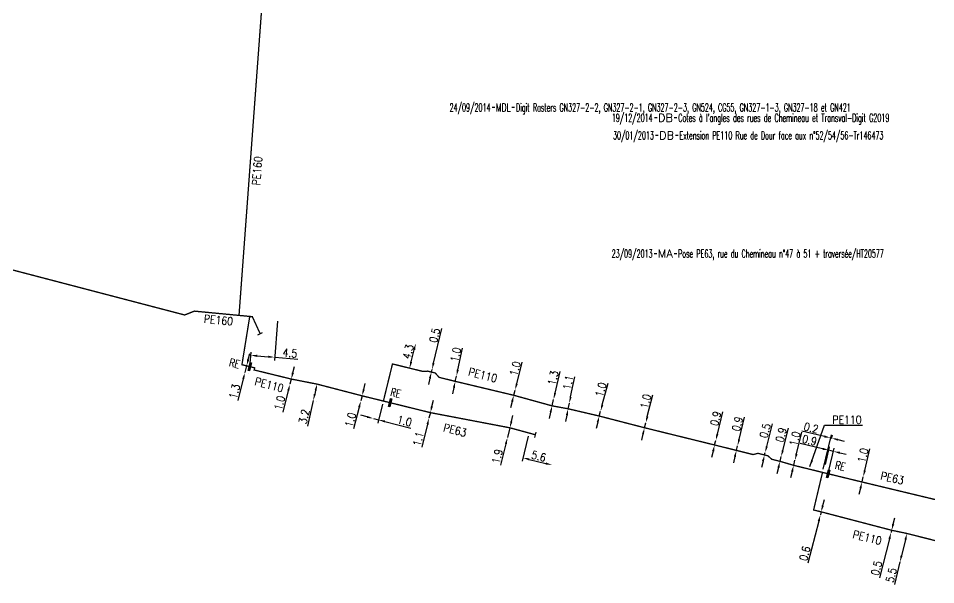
# Model space of a CAD drawing. Header units: millimetres. Extents: x 101000 to 102000, y 121011 to 122007.
# Drawn here: x 101828.3 to 102000.1, y 121676.8 to 121782.9 of the extents above; entities that cross this region are included whole.
import ezdxf
from ezdxf.enums import TextEntityAlignment as Align

# ---------------------------------------------------------------- set-up
doc = ezdxf.new("R2010")
doc.units = ezdxf.units.MM
doc.header["$PDMODE"] = 34
doc.linetypes.add('L_25_PE', pattern=[2000, 1000, 1000])
doc.layers.get('0').update_dxf_attribs({"linetype": 'CONTINUOUS'})
doc.layers.get('Defpoints').update_dxf_attribs({"linetype": 'CONTINUOUS'})
doc.layers.add('L_150', color=1, linetype='CONTINUOUS')
doc.layers.add('L_340', color=7, linetype='CONTINUOUS')
doc.styles.add('G_ROMANS', font='ROMANS.SHX', dxfattribs={"width": 0.75})
doc.styles.get("Standard").update_dxf_attribs({"font": 'romans.shx', "width": 0.85})
doc.dimstyles.get("Standard").update_dxf_attribs({"dimtxt": 1.5, "dimasz": 1.2, "dimexe": 0.625, "dimexo": 0.625, "dimgap": 0.25, "dimtad": 1, "dimdec": 1, "dimzin": 0, "dimdsep": 46, "dimtxsty": 'Standard', "dimcen": -0.5, "dimadec": 0, "dimazin": 0, "dimtfac": 1, "dimtdec": 1, "dimtmove": 0, "dimatfit": 3, "dimfxl": 0, "dimtolj": 1, "dimtzin": 0, "dimarcsym": 0})

# ---------------------------------------------------------------- blocks, each defined once
blk = doc.blocks.new('GIS_MODF')
at = {"color": 0, "linetype": 'Continuous', "flags": 128}
for points in [[(-2.18, -0.01), (-1.68, -0.01)], [(1.52, -0.01), (2.02, -0.01)]]:
    blk.add_lwpolyline(points, dxfattribs=at)
at = {"color": 0, "linetype": 'Continuous', "width": 0.5}
blk.add_attdef('DATE', text='', height=1.5, dxfattribs=at).set_placement((-2.5, -0.8), align=Align.RIGHT)
at = {"color": 0, "linetype": 'Continuous', "width": 1.771291}
blk.add_attdef('USER', text='', height=1.5, dxfattribs=at).set_placement((-1.51, -0.8), (1.28, -0.8), align=Align.FIT)
at = {"color": 0, "linetype": 'Continuous', "width": 0.5}
blk.add_attdef('DESC', (2.29, -0.8), '', height=1.5, dxfattribs=at)
blk = doc.blocks.new('L_340_07')
at = {"color": 0, "linetype": 'Continuous', "const_width": 0.25, "flags": 128}
blk.add_lwpolyline([(0, 0), (1.25, 0)], dxfattribs=at)
at = {"color": 0, "linetype": 'Continuous', "flags": 128}
blk.add_lwpolyline([(1.25, -0.5), (1.25, 0.5)], dxfattribs=at)
at = {"color": 0, "linetype": 'Continuous', "style": 'G_ROMANS', "width": 0.75, "flags": 3}
for tag, p in [('DEF_LEG', (0.72, -3.47)), ('DEF_COUP', (0.72, -5.97)), ('DEF_TYPE', (0.72, -8.47))]:
    blk.add_attdef(tag, text='', height=1.2, dxfattribs=at).set_placement(p, align=Align.MIDDLE)
blk = doc.blocks.new('*D494')
at = {"layer": 'Defpoints', "color": 0, "linetype": 'Continuous', "transparency": 16777216}
for p in [(101876.88, 121726.83), (101876.31, 121719.44), (101871.66, 121717.67)]:
    blk.add_point(p, dxfattribs=at)
at = {"layer": 'L_340', "color": 0, "linetype": 'Continuous', "lineweight": -2, "transparency": 16777216}
for p, q in [((101876.83, 121726.2), (101876.26, 121718.82)), ((101871.71, 121718.3), (101871.87, 121720.41)), ((101873.02, 121719.7), (101875.11, 121719.53)), ((101876.31, 121719.44), (101880.67, 121719.1))]:
    blk.add_line(p, q, dxfattribs=at)
at = {"layer": 'L_340', "color": 0, "linetype": 'Continuous', "transparency": 16777216}
for points in [[(101873.03, 121719.9), (101873, 121719.5), (101871.82, 121719.79)], [(101875.13, 121719.73), (101875.1, 121719.33), (101876.31, 121719.44)]]:
    blk.add_solid(points, dxfattribs=at)
at = {"layer": 'L_340', "color": 0, "linetype": 'Continuous', "transparency": 16777216, "insert": (101879.16, 121720.22), "char_height": 1.5, "attachment_point": 5, "rotation": 355.5686}
blk.add_mtext('\\A1;4.5', dxfattribs=at)
blk = doc.blocks.new('*D495')
at = {"layer": 'Defpoints', "color": 0, "linetype": 'Continuous', "transparency": 16777216}
for p in [(101871.05, 121717.82), (101870.72, 121716.56), (101870.72, 121716.56)]:
    blk.add_point(p, dxfattribs=at)
at = {"layer": 'L_150', "color": 0, "linetype": 'Continuous', "lineweight": -2, "transparency": 16777216}
for p, q in [((101871.35, 121718.99), (101871.65, 121720.15)), ((101871.05, 121717.82), (101870.72, 121716.56)), ((101871.65, 121717.67), (101871.65, 121717.67)), ((101871.33, 121716.41), (101871.33, 121716.41)), ((101870.42, 121715.4), (101869.38, 121711.35))]:
    blk.add_line(p, q, dxfattribs=at)
at = {"layer": 'L_150', "color": 0, "linetype": 'Continuous', "transparency": 16777216}
for points in [[(101871.15, 121719.04), (101871.54, 121718.94), (101871.05, 121717.82)], [(101870.23, 121715.45), (101870.62, 121715.35), (101870.72, 121716.56)]]:
    blk.add_solid(points, dxfattribs=at)
at = {"layer": 'L_150', "color": 0, "linetype": 'Continuous', "transparency": 16777216, "insert": (101868.78, 121713.04), "char_height": 1.5, "attachment_point": 5, "rotation": 75.5246}
blk.add_mtext('\\A1;1.3', dxfattribs=at)
blk = doc.blocks.new('*D496')
at = {"layer": 'Defpoints', "color": 0, "linetype": 'Continuous', "transparency": 16777216}
for p in [(101879.16, 121714.39), (101879.16, 121714.39), (101879.41, 121715.35)]:
    blk.add_point(p, dxfattribs=at)
at = {"layer": 'L_150', "color": 0, "linetype": 'Continuous', "lineweight": -2, "transparency": 16777216}
for p, q in [((101879.71, 121716.52), (101880.01, 121717.68)), ((101879.41, 121715.35), (101879.16, 121714.39)), ((101878.86, 121713.22), (101877.82, 121709.17))]:
    blk.add_line(p, q, dxfattribs=at)
at = {"layer": 'L_150', "color": 0, "linetype": 'Continuous', "transparency": 16777216}
for points in [[(101879.52, 121716.57), (101879.91, 121716.47), (101879.41, 121715.35)], [(101878.67, 121713.27), (101879.06, 121713.17), (101879.16, 121714.39)]]:
    blk.add_solid(points, dxfattribs=at)
at = {"layer": 'L_150', "color": 0, "linetype": 'Continuous', "transparency": 16777216, "insert": (101877.22, 121710.86), "char_height": 1.5, "attachment_point": 5, "rotation": 75.5246}
blk.add_mtext('\\A1;1.0', dxfattribs=at)
blk = doc.blocks.new('L_340_20')
at = {"linetype": 'Continuous'}
blk.add_hatch(color=0, dxfattribs=at).paths.add_polyline_path([(0.125, 0.75), (-0.125, 0.75), (-0.125, -0.75), (0.125, -0.75)])
at = {"color": 0, "linetype": 'Continuous'}
blk.add_lwpolyline([(-0.125, 0.75), (0.125, 0.75), (0.125, -0.75), (-0.125, -0.75)], close=True, dxfattribs=at)
at = {"color": 0, "linetype": 'Continuous', "width": 0.75}
for tag, height, flags, p in [('RE', 1.5, 8, (0, 3)), ('DEF_LEG', 1.2, 3, (0, -5)), ('DEF_COUP', 1.2, 3, (0, -7.5)), ('DEF_TYPE', 1.2, 3, (0, -10))]:
    blk.add_attdef(tag, text='', height=height, dxfattribs=dict(at, flags=flags)).set_placement(p, align=Align.MIDDLE)
blk = doc.blocks.new('*D497')
at = {"layer": 'Defpoints', "color": 0, "linetype": 'Continuous', "transparency": 16777216}
for p in [(101902.72, 121722.01), (101902.72, 121722.01), (101901.58, 121717.39)]:
    blk.add_point(p, dxfattribs=at)
at = {"layer": 'L_150', "color": 0, "linetype": 'Continuous', "lineweight": -2, "transparency": 16777216}
for p, q in [((101901.87, 121718.56), (101902.43, 121720.84)), ((101902.18, 121717.24), (101902.18, 121717.24))]:
    blk.add_line(p, q, dxfattribs=at)
at = {"layer": 'L_150', "color": 0, "linetype": 'Continuous', "transparency": 16777216}
for points in [[(101902.24, 121720.89), (101902.63, 121720.79), (101902.72, 121722.01)], [(101901.67, 121718.61), (101902.06, 121718.51), (101901.58, 121717.39)]]:
    blk.add_solid(points, dxfattribs=at)
at = {"layer": 'L_150', "color": 0, "linetype": 'Continuous', "transparency": 16777216, "insert": (101901.31, 121720.46), "char_height": 1.5, "attachment_point": 5, "rotation": 76.0736}
blk.add_mtext('\\A1;4.3', dxfattribs=at)
blk = doc.blocks.new('*D498')
at = {"layer": 'Defpoints', "color": 0, "linetype": 'Continuous', "transparency": 16777216}
for p in [(101892.43, 121711.24), (101892.43, 121711.24), (101892.68, 121712.21)]:
    blk.add_point(p, dxfattribs=at)
at = {"layer": 'L_150', "color": 0, "linetype": 'Continuous', "lineweight": -2, "transparency": 16777216}
for p, q in [((101892.98, 121713.38), (101893.28, 121714.54)), ((101892.68, 121712.21), (101892.43, 121711.24)), ((101892.13, 121710.08), (101891.09, 121706.02))]:
    blk.add_line(p, q, dxfattribs=at)
at = {"layer": 'L_150', "color": 0, "linetype": 'Continuous', "transparency": 16777216}
for points in [[(101892.79, 121713.43), (101893.17, 121713.33), (101892.68, 121712.21)], [(101891.94, 121710.13), (101892.33, 121710.03), (101892.43, 121711.24)]]:
    blk.add_solid(points, dxfattribs=at)
at = {"layer": 'L_150', "color": 0, "linetype": 'Continuous', "transparency": 16777216, "insert": (101890.5, 121707.72), "char_height": 1.5, "attachment_point": 5, "rotation": 75.615}
blk.add_mtext('\\A1;1.0', dxfattribs=at)
blk = doc.blocks.new('*D499')
at = {"layer": 'Defpoints', "color": 0, "linetype": 'Continuous', "transparency": 16777216}
for p in [(101884.25, 121714.4), (101883.54, 121711.33), (101883.54, 121711.33)]:
    blk.add_point(p, dxfattribs=at)
at = {"layer": 'L_150', "color": 0, "linetype": 'Continuous', "lineweight": -2, "transparency": 16777216}
for p, q in [((101884.86, 121714.26), (101884.86, 121714.26)), ((101883.98, 121713.23), (101883.81, 121712.5)), ((101883.54, 121711.33), (101882.44, 121706.55)), ((101884.15, 121711.19), (101884.15, 121711.19))]:
    blk.add_line(p, q, dxfattribs=at)
at = {"layer": 'L_150', "color": 0, "linetype": 'Continuous', "transparency": 16777216}
for points in [[(101883.78, 121713.28), (101884.17, 121713.19), (101884.25, 121714.4)], [(101883.61, 121712.55), (101884, 121712.46), (101883.54, 121711.33)]]:
    blk.add_solid(points, dxfattribs=at)
at = {"layer": 'L_150', "color": 0, "linetype": 'Continuous', "transparency": 16777216, "insert": (101881.82, 121708.32), "char_height": 1.5, "attachment_point": 5, "rotation": 77.0283}
blk.add_mtext('\\A1;3.2', dxfattribs=at)
blk = doc.blocks.new('*D500')
at = {"layer": 'Defpoints', "color": 0, "linetype": 'Continuous', "transparency": 16777216}
for p in [(101896.67, 121711.23), (101894.8, 121707.96), (101894.8, 121707.96)]:
    blk.add_point(p, dxfattribs=at)
at = {"layer": 'L_150', "color": 0, "linetype": 'Continuous', "lineweight": -2, "transparency": 16777216}
for p, q in [((101896.51, 121710.62), (101895.61, 121707.11)), ((101893.63, 121708.26), (101892.47, 121708.56)), ((101894.8, 121707.96), (101895.77, 121707.71)), ((101896.93, 121707.41), (101901.83, 121706.16))]:
    blk.add_line(p, q, dxfattribs=at)
at = {"layer": 'L_150', "color": 0, "linetype": 'Continuous', "transparency": 16777216}
for points in [[(101893.68, 121708.45), (101893.58, 121708.06), (101894.8, 121707.96)], [(101896.98, 121707.61), (101896.88, 121707.22), (101895.77, 121707.71)]]:
    blk.add_solid(points, dxfattribs=at)
at = {"layer": 'L_150', "color": 0, "linetype": 'Continuous', "transparency": 16777216, "insert": (101900.63, 121707.5), "char_height": 1.5, "attachment_point": 5, "rotation": 345.615}
blk.add_mtext('\\A1;1.0', dxfattribs=at)
blk = doc.blocks.new('*D501')
at = {"layer": 'Defpoints', "color": 0, "linetype": 'Continuous', "transparency": 16777216}
for p in [(101905.47, 121709.06), (101905.21, 121708.04), (101905.21, 121708.04)]:
    blk.add_point(p, dxfattribs=at)
at = {"layer": 'L_150', "color": 0, "linetype": 'Continuous', "lineweight": -2, "transparency": 16777216}
for p, q in [((101905.75, 121710.22), (101906.04, 121711.39)), ((101904.86, 121709.21), (101904.86, 121709.21)), ((101905.47, 121709.06), (101905.21, 121708.04)), ((101904.61, 121708.19), (101904.61, 121708.19)), ((101904.92, 121706.88), (101903.86, 121702.62))]:
    blk.add_line(p, q, dxfattribs=at)
at = {"layer": 'L_150', "color": 0, "linetype": 'Continuous', "transparency": 16777216}
for points in [[(101905.56, 121710.27), (101905.95, 121710.18), (101905.47, 121709.06)], [(101904.73, 121706.92), (101905.12, 121706.83), (101905.21, 121708.04)]]:
    blk.add_solid(points, dxfattribs=at)
at = {"layer": 'L_150', "color": 0, "linetype": 'Continuous', "transparency": 16777216, "insert": (101903.21, 121704.14), "char_height": 1.5, "attachment_point": 5, "rotation": 76.0372}
blk.add_mtext('\\A1;1.1', dxfattribs=at)
blk = doc.blocks.new('*D502')
at = {"layer": 'Defpoints', "color": 0, "linetype": 'Continuous', "transparency": 16777216}
for p in [(101920.36, 121706.22), (101919.9, 121704.38), (101919.9, 121704.38)]:
    blk.add_point(p, dxfattribs=at)
at = {"layer": 'L_150', "color": 0, "linetype": 'Continuous', "lineweight": -2, "transparency": 16777216}
for p, q in [((101920.65, 121707.39), (101920.94, 121708.55)), ((101920.36, 121706.22), (101919.9, 121704.38)), ((101919.61, 121703.21), (101918.62, 121699.21))]:
    blk.add_line(p, q, dxfattribs=at)
at = {"layer": 'L_150', "color": 0, "linetype": 'Continuous', "transparency": 16777216}
for points in [[(101920.46, 121707.44), (101920.84, 121707.34), (101920.36, 121706.22)], [(101919.42, 121703.26), (101919.81, 121703.17), (101919.9, 121704.38)]]:
    blk.add_solid(points, dxfattribs=at)
at = {"layer": 'L_150', "color": 0, "linetype": 'Continuous', "transparency": 16777216, "insert": (101918, 121700.87), "char_height": 1.5, "attachment_point": 5, "rotation": 76.0522}
blk.add_mtext('\\A1;1.9', dxfattribs=at)
blk = doc.blocks.new('*D503')
at = {"layer": 'Defpoints', "color": 0, "linetype": 'Continuous', "transparency": 16777216}
for p in [(101923.96, 121705.24), (101928.25, 121699.25), (101928.25, 121699.25)]:
    blk.add_point(p, dxfattribs=at)
at = {"layer": 'L_340', "color": 0, "linetype": 'Continuous', "lineweight": -2, "transparency": 16777216}
for p, q in [((101923.81, 121704.63), (101922.66, 121700)), ((101923.98, 121700.31), (101927.08, 121699.54))]:
    blk.add_line(p, q, dxfattribs=at)
at = {"layer": 'L_340', "color": 0, "linetype": 'Continuous', "transparency": 16777216}
for points in [[(101924.02, 121700.51), (101923.93, 121700.12), (101922.81, 121700.6)], [(101927.13, 121699.74), (101927.03, 121699.35), (101928.25, 121699.25)]]:
    blk.add_solid(points, dxfattribs=at)
at = {"layer": 'L_340', "color": 0, "linetype": 'Continuous', "transparency": 16777216, "insert": (101925.77, 121700.9), "char_height": 1.5, "attachment_point": 5, "rotation": 346.0522}
blk.add_mtext('\\A1;5.6', dxfattribs=at)
blk = doc.blocks.new('*D504')
at = {"layer": 'Defpoints', "color": 0, "linetype": 'Continuous', "transparency": 16777216}
for p in [(101905.66, 121716.66), (101905.78, 121717.14), (101905.78, 121717.14)]:
    blk.add_point(p, dxfattribs=at)
at = {"layer": 'L_150', "color": 0, "linetype": 'Continuous', "lineweight": -2, "transparency": 16777216}
for p, q in [((101906.06, 121718.31), (101907.61, 121724.84)), ((101905.66, 121716.66), (101905.78, 121717.14)), ((101905.39, 121715.49), (101905.11, 121714.32))]:
    blk.add_line(p, q, dxfattribs=at)
at = {"layer": 'L_150', "color": 0, "linetype": 'Continuous', "transparency": 16777216}
for points in [[(101905.86, 121718.36), (101906.25, 121718.27), (101905.78, 121717.14)], [(101905.19, 121715.54), (101905.58, 121715.44), (101905.66, 121716.66)]]:
    blk.add_solid(points, dxfattribs=at)
at = {"layer": 'L_150', "color": 0, "linetype": 'Continuous', "transparency": 16777216, "insert": (101906.27, 121723.53), "char_height": 1.5, "attachment_point": 5, "rotation": 76.6033}
blk.add_mtext('\\A1;0.5', dxfattribs=at)
blk = doc.blocks.new('*D505')
at = {"layer": 'Defpoints', "color": 0, "linetype": 'Continuous', "transparency": 16777216}
for p in [(101910.35, 121715.9), (101910.35, 121715.9), (101910.14, 121714.92)]:
    blk.add_point(p, dxfattribs=at)
at = {"layer": 'L_150', "color": 0, "linetype": 'Continuous', "lineweight": -2, "transparency": 16777216}
for p, q in [((101910.61, 121717.07), (101911.5, 121721.16)), ((101910.14, 121714.92), (101910.35, 121715.9)), ((101909.88, 121713.75), (101909.62, 121712.57))]:
    blk.add_line(p, q, dxfattribs=at)
at = {"layer": 'L_150', "color": 0, "linetype": 'Continuous', "transparency": 16777216}
for points in [[(101910.41, 121717.11), (101910.8, 121717.03), (101910.35, 121715.9)], [(101909.68, 121713.79), (101910.07, 121713.7), (101910.14, 121714.92)]]:
    blk.add_solid(points, dxfattribs=at)
at = {"layer": 'L_150', "color": 0, "linetype": 'Continuous', "transparency": 16777216, "insert": (101910.21, 121719.91), "char_height": 1.5, "attachment_point": 5, "rotation": 77.6474}
blk.add_mtext('\\A1;1.0', dxfattribs=at)
blk = doc.blocks.new('*D506')
at = {"layer": 'Defpoints', "color": 0, "linetype": 'Continuous', "transparency": 16777216}
for p in [(101921.09, 121712.31), (101921.34, 121713.28), (101921.34, 121713.28)]:
    blk.add_point(p, dxfattribs=at)
at = {"layer": 'L_150', "color": 0, "linetype": 'Continuous', "lineweight": -2, "transparency": 16777216}
for p, q in [((101921.64, 121714.45), (101922.68, 121718.5)), ((101921.09, 121712.31), (101921.34, 121713.28)), ((101920.8, 121711.15), (101920.5, 121709.99))]:
    blk.add_line(p, q, dxfattribs=at)
at = {"layer": 'L_150', "color": 0, "linetype": 'Continuous', "transparency": 16777216}
for points in [[(101921.45, 121714.5), (101921.83, 121714.4), (101921.34, 121713.28)], [(101920.6, 121711.2), (101920.99, 121711.1), (101921.09, 121712.31)]]:
    blk.add_solid(points, dxfattribs=at)
at = {"layer": 'L_150', "color": 0, "linetype": 'Continuous', "transparency": 16777216, "insert": (101921.34, 121717.3), "char_height": 1.5, "attachment_point": 5, "rotation": 75.6528}
blk.add_mtext('\\A1;1.0', dxfattribs=at)
blk = doc.blocks.new('*D507')
at = {"layer": 'Defpoints', "color": 0, "linetype": 'Continuous', "transparency": 16777216}
for p in [(101928.55, 121711.54), (101928.55, 121711.54), (101928.27, 121710.33)]:
    blk.add_point(p, dxfattribs=at)
at = {"layer": 'L_150', "color": 0, "linetype": 'Continuous', "lineweight": -2, "transparency": 16777216}
for p, q in [((101928.82, 121712.71), (101929.77, 121716.79)), ((101928.27, 121710.33), (101928.55, 121711.54)), ((101928, 121709.16), (101927.73, 121707.99))]:
    blk.add_line(p, q, dxfattribs=at)
at = {"layer": 'L_150', "color": 0, "linetype": 'Continuous', "transparency": 16777216}
for points in [[(101928.63, 121712.76), (101929.02, 121712.67), (101928.55, 121711.54)], [(101927.81, 121709.2), (101928.2, 121709.11), (101928.27, 121710.33)]]:
    blk.add_solid(points, dxfattribs=at)
at = {"layer": 'L_150', "color": 0, "linetype": 'Continuous', "transparency": 16777216, "insert": (101928.46, 121715.56), "char_height": 1.5, "attachment_point": 5, "rotation": 76.9751}
blk.add_mtext('\\A1;1.3', dxfattribs=at)
blk = doc.blocks.new('*D508')
at = {"layer": 'Defpoints', "color": 0, "linetype": 'Continuous', "transparency": 16777216}
for p in [(101931.51, 121710.86), (101931.51, 121710.86), (101931.29, 121709.78)]:
    blk.add_point(p, dxfattribs=at)
at = {"layer": 'L_150', "color": 0, "linetype": 'Continuous', "lineweight": -2, "transparency": 16777216}
for p, q in [((101931.75, 121712.03), (101932.51, 121715.78)), ((101931.29, 121709.78), (101931.51, 121710.86)), ((101932.12, 121710.73), (101932.12, 121710.73)), ((101931.9, 121709.66), (101931.9, 121709.66)), ((101931.05, 121708.6), (101930.81, 121707.43))]:
    blk.add_line(p, q, dxfattribs=at)
at = {"layer": 'L_150', "color": 0, "linetype": 'Continuous', "transparency": 16777216}
for points in [[(101931.55, 121712.07), (101931.94, 121711.99), (101931.51, 121710.86)], [(101930.85, 121708.64), (101931.25, 121708.56), (101931.29, 121709.78)]]:
    blk.add_solid(points, dxfattribs=at)
at = {"layer": 'L_150', "color": 0, "linetype": 'Continuous', "transparency": 16777216, "insert": (101931.27, 121714.7), "char_height": 1.5, "attachment_point": 5, "rotation": 78.5254}
blk.add_mtext('\\A1;1.1', dxfattribs=at)
blk = doc.blocks.new('*D509')
at = {"layer": 'Defpoints', "color": 0, "linetype": 'Continuous', "transparency": 16777216}
for p in [(101937.36, 121709.34), (101937.36, 121709.34), (101937.12, 121708.42)]:
    blk.add_point(p, dxfattribs=at)
at = {"layer": 'L_150', "color": 0, "linetype": 'Continuous', "lineweight": -2, "transparency": 16777216}
for p, q in [((101937.67, 121710.5), (101938.75, 121714.55)), ((101937.12, 121708.42), (101937.36, 121709.34)), ((101936.81, 121707.26), (101936.5, 121706.1))]:
    blk.add_line(p, q, dxfattribs=at)
at = {"layer": 'L_150', "color": 0, "linetype": 'Continuous', "transparency": 16777216}
for points in [[(101937.48, 121710.55), (101937.87, 121710.45), (101937.36, 121709.34)], [(101936.62, 121707.31), (101937, 121707.21), (101937.12, 121708.42)]]:
    blk.add_solid(points, dxfattribs=at)
at = {"layer": 'L_150', "color": 0, "linetype": 'Continuous', "transparency": 16777216, "insert": (101937.4, 121713.36), "char_height": 1.5, "attachment_point": 5, "rotation": 75.0383}
blk.add_mtext('\\A1;1.0', dxfattribs=at)
blk = doc.blocks.new('*D510')
at = {"layer": 'Defpoints', "color": 0, "linetype": 'Continuous', "transparency": 16777216}
for p in [(101945.82, 121707.15), (101945.82, 121707.15), (101945.59, 121706.23)]:
    blk.add_point(p, dxfattribs=at)
at = {"layer": 'L_150', "color": 0, "linetype": 'Continuous', "lineweight": -2, "transparency": 16777216}
for p, q in [((101946.11, 121708.31), (101947.13, 121712.38)), ((101945.59, 121706.23), (101945.82, 121707.15)), ((101945.3, 121705.06), (101945.01, 121703.9))]:
    blk.add_line(p, q, dxfattribs=at)
at = {"layer": 'L_150', "color": 0, "linetype": 'Continuous', "transparency": 16777216}
for points in [[(101945.92, 121708.36), (101946.31, 121708.27), (101945.82, 121707.15)], [(101945.11, 121705.11), (101945.49, 121705.02), (101945.59, 121706.23)]]:
    blk.add_solid(points, dxfattribs=at)
at = {"layer": 'L_150', "color": 0, "linetype": 'Continuous', "transparency": 16777216, "insert": (101945.8, 121711.17), "char_height": 1.5, "attachment_point": 5, "rotation": 75.9466}
blk.add_mtext('\\A1;1.0', dxfattribs=at)
blk = doc.blocks.new('*D511')
at = {"layer": 'Defpoints', "color": 0, "linetype": 'Continuous', "transparency": 16777216}
for p in [(101958.94, 121703.87), (101958.94, 121703.87), (101958.72, 121703)]:
    blk.add_point(p, dxfattribs=at)
at = {"layer": 'L_150', "color": 0, "linetype": 'Continuous', "lineweight": -2, "transparency": 16777216}
for p, q in [((101959.23, 121705.04), (101960.27, 121709.22)), ((101958.72, 121703), (101958.94, 121703.87)), ((101958.43, 121701.83), (101958.14, 121700.67))]:
    blk.add_line(p, q, dxfattribs=at)
at = {"layer": 'L_150', "color": 0, "linetype": 'Continuous', "transparency": 16777216}
for points in [[(101959.03, 121705.08), (101959.42, 121704.99), (101958.94, 121703.87)], [(101958.24, 121701.88), (101958.63, 121701.79), (101958.72, 121703)]]:
    blk.add_solid(points, dxfattribs=at)
at = {"layer": 'L_150', "color": 0, "linetype": 'Continuous', "transparency": 16777216, "insert": (101958.92, 121707.95), "char_height": 1.5, "attachment_point": 5, "rotation": 76.0327}
blk.add_mtext('\\A1;0.9', dxfattribs=at)
blk = doc.blocks.new('*D512')
at = {"layer": 'Defpoints', "color": 0, "linetype": 'Continuous', "transparency": 16777216}
for p in [(101962.8, 121701.99), (101963.02, 121702.86), (101963.02, 121702.86)]:
    blk.add_point(p, dxfattribs=at)
at = {"layer": 'L_150', "color": 0, "linetype": 'Continuous', "lineweight": -2, "transparency": 16777216}
for p, q in [((101963.31, 121704.03), (101964.34, 121708.21)), ((101962.8, 121701.99), (101963.02, 121702.86)), ((101962.52, 121700.82), (101962.23, 121699.66))]:
    blk.add_line(p, q, dxfattribs=at)
at = {"layer": 'L_150', "color": 0, "linetype": 'Continuous', "transparency": 16777216}
for points in [[(101963.12, 121704.07), (101963.5, 121703.98), (101963.02, 121702.86)], [(101962.32, 121700.87), (101962.71, 121700.77), (101962.8, 121701.99)]]:
    blk.add_solid(points, dxfattribs=at)
at = {"layer": 'L_150', "color": 0, "linetype": 'Continuous', "transparency": 16777216, "insert": (101963, 121706.94), "char_height": 1.5, "attachment_point": 5, "rotation": 76.1005}
blk.add_mtext('\\A1;0.9', dxfattribs=at)
blk = doc.blocks.new('*D513')
at = {"layer": 'Defpoints', "color": 0, "linetype": 'Continuous', "transparency": 16777216}
for p in [(101971.19, 121700.82), (101971.19, 121700.82), (101970.97, 121699.94)]:
    blk.add_point(p, dxfattribs=at)
at = {"layer": 'L_150', "color": 0, "linetype": 'Continuous', "lineweight": -2, "transparency": 16777216}
for p, q in [((101971.48, 121701.98), (101972.54, 121706.16)), ((101970.97, 121699.94), (101971.19, 121700.82)), ((101970.68, 121698.78), (101970.38, 121697.62))]:
    blk.add_line(p, q, dxfattribs=at)
at = {"layer": 'L_150', "color": 0, "linetype": 'Continuous', "transparency": 16777216}
for points in [[(101971.29, 121702.03), (101971.68, 121701.93), (101971.19, 121700.82)], [(101970.48, 121698.83), (101970.87, 121698.73), (101970.97, 121699.94)]]:
    blk.add_solid(points, dxfattribs=at)
at = {"layer": 'L_150', "color": 0, "linetype": 'Continuous', "transparency": 16777216, "insert": (101971.19, 121704.89), "char_height": 1.5, "attachment_point": 5, "rotation": 75.8521}
blk.add_mtext('\\A1;0.9', dxfattribs=at)
blk = doc.blocks.new('*D514')
at = {"layer": 'Defpoints', "color": 0, "linetype": 'Continuous', "transparency": 16777216}
for p in [(101968.08, 121701.13), (101968.19, 121701.57), (101968.19, 121701.57)]:
    blk.add_point(p, dxfattribs=at)
at = {"layer": 'L_150', "color": 0, "linetype": 'Continuous', "lineweight": -2, "transparency": 16777216}
for p, q in [((101968.48, 121702.73), (101969.55, 121706.97)), ((101968.08, 121701.13), (101968.19, 121701.57)), ((101967.79, 121699.97), (101967.49, 121698.81))]:
    blk.add_line(p, q, dxfattribs=at)
at = {"layer": 'L_150', "color": 0, "linetype": 'Continuous', "transparency": 16777216}
for points in [[(101968.29, 121702.78), (101968.68, 121702.69), (101968.19, 121701.57)], [(101967.59, 121700.02), (101967.98, 121699.92), (101968.08, 121701.13)]]:
    blk.add_solid(points, dxfattribs=at)
at = {"layer": 'L_150', "color": 0, "linetype": 'Continuous', "transparency": 16777216, "insert": (101968.19, 121705.68), "char_height": 1.5, "attachment_point": 5, "rotation": 75.8521}
blk.add_mtext('\\A1;0.5', dxfattribs=at)
blk = doc.blocks.new('*D515')
at = {"layer": 'Defpoints', "color": 0, "linetype": 'Continuous', "transparency": 16777216}
for p in [(101973.53, 121699.19), (101973.77, 121700.16), (101973.77, 121700.16)]:
    blk.add_point(p, dxfattribs=at)
at = {"layer": 'L_150', "color": 0, "linetype": 'Continuous', "lineweight": -2, "transparency": 16777216}
for p, q in [((101974.06, 121701.32), (101975.08, 121705.38)), ((101973.53, 121699.19), (101973.77, 121700.16)), ((101973.24, 121698.02), (101972.95, 121696.86))]:
    blk.add_line(p, q, dxfattribs=at)
at = {"layer": 'L_150', "color": 0, "linetype": 'Continuous', "transparency": 16777216}
for points in [[(101973.87, 121701.37), (101974.26, 121701.27), (101973.77, 121700.16)], [(101973.04, 121698.07), (101973.43, 121697.97), (101973.53, 121699.19)]]:
    blk.add_solid(points, dxfattribs=at)
at = {"layer": 'L_150', "color": 0, "linetype": 'Continuous', "transparency": 16777216, "insert": (101973.75, 121704.18), "char_height": 1.5, "attachment_point": 5, "rotation": 75.9352}
blk.add_mtext('\\A1;1.0', dxfattribs=at)
blk = doc.blocks.new('*D516')
at = {"layer": 'Defpoints', "color": 0, "linetype": 'Continuous', "transparency": 16777216}
for p in [(101980.65, 121704.27), (101980.5, 121703.63), (101978.93, 121697.87)]:
    blk.add_point(p, dxfattribs=at)
at = {"layer": 'L_150', "color": 0, "linetype": 'Continuous', "lineweight": -2, "transparency": 16777216}
for p, q in [((101979.29, 121704.6), (101975.04, 121705.61)), ((101979.07, 121698.48), (101980.6, 121704.93)), ((101980.65, 121704.27), (101980.46, 121704.32)), ((101980.64, 121704.23), (101980.8, 121704.88)), ((101981.82, 121704), (101982.99, 121703.72))]:
    blk.add_line(p, q, dxfattribs=at)
at = {"layer": 'L_150', "color": 0, "linetype": 'Continuous', "transparency": 16777216}
for points in [[(101979.34, 121704.79), (101979.24, 121704.4), (101980.46, 121704.32)], [(101981.87, 121704.19), (101981.77, 121703.8), (101980.65, 121704.27)]]:
    blk.add_solid(points, dxfattribs=at)
at = {"layer": 'L_150', "color": 0, "linetype": 'Continuous', "transparency": 16777216, "insert": (101976.81, 121706.21), "char_height": 1.5, "attachment_point": 5, "rotation": 346.6461}
blk.add_mtext('\\A1;0.2', dxfattribs=at)
blk = doc.blocks.new('*D517')
at = {"layer": 'Defpoints', "color": 0, "linetype": 'Continuous', "transparency": 16777216}
for p in [(101980.12, 121702.02), (101979.34, 121698.76), (101980, 121697.61)]:
    blk.add_point(p, dxfattribs=at)
at = {"layer": 'L_340', "color": 0, "linetype": 'Continuous', "lineweight": -2, "transparency": 16777216}
for p, q in [((101978.95, 121702.3), (101974.76, 121703.29)), ((101979.49, 121699.37), (101980.26, 121702.63)), ((101980.99, 121701.81), (101980.12, 121702.02)), ((101980.14, 121698.22), (101981.14, 121702.42)), ((101982.16, 121701.53), (101983.33, 121701.26))]:
    blk.add_line(p, q, dxfattribs=at)
at = {"layer": 'L_340', "color": 0, "linetype": 'Continuous', "transparency": 16777216}
for points in [[(101979, 121702.49), (101978.9, 121702.1), (101980.12, 121702.02)], [(101982.21, 121701.73), (101982.11, 121701.34), (101980.99, 121701.81)]]:
    blk.add_solid(points, dxfattribs=at)
at = {"layer": 'L_340', "color": 0, "linetype": 'Continuous', "transparency": 16777216, "insert": (101976.5, 121703.9), "char_height": 1.5, "attachment_point": 5, "rotation": 346.6461}
blk.add_mtext('\\A1;0.9', dxfattribs=at)
blk = doc.blocks.new('*D518')
at = {"layer": 'Defpoints', "color": 0, "linetype": 'Continuous', "transparency": 16777216}
for p in [(101978.53, 121689.9), (101978.53, 121689.9), (101978.68, 121690.48)]:
    blk.add_point(p, dxfattribs=at)
at = {"layer": 'L_150', "color": 0, "linetype": 'Continuous', "lineweight": -2, "transparency": 16777216}
for p, q in [((101978.98, 121691.64), (101979.28, 121692.8)), ((101978.68, 121690.48), (101978.53, 121689.9)), ((101978.22, 121688.74), (101976.19, 121680.89))]:
    blk.add_line(p, q, dxfattribs=at)
at = {"layer": 'L_150', "color": 0, "linetype": 'Continuous', "transparency": 16777216}
for points in [[(101978.78, 121691.69), (101979.17, 121691.59), (101978.68, 121690.48)], [(101978.03, 121688.79), (101978.42, 121688.69), (101978.53, 121689.9)]]:
    blk.add_solid(points, dxfattribs=at)
at = {"layer": 'L_150', "color": 0, "linetype": 'Continuous', "transparency": 16777216, "insert": (101975.62, 121682.68), "char_height": 1.5, "attachment_point": 5, "rotation": 75.4768}
blk.add_mtext('\\A1;0.6', dxfattribs=at)
blk = doc.blocks.new('*D519')
at = {"layer": 'Defpoints', "color": 0, "linetype": 'Continuous', "transparency": 16777216}
for p in [(101991.77, 121686.59), (101991.77, 121686.59), (101991.88, 121687.03)]:
    blk.add_point(p, dxfattribs=at)
at = {"layer": 'L_150', "color": 0, "linetype": 'Continuous', "lineweight": -2, "transparency": 16777216}
for p, q in [((101992.18, 121688.19), (101992.47, 121689.35)), ((101991.88, 121687.03), (101991.77, 121686.59)), ((101991.48, 121685.43), (101989.63, 121678.14))]:
    blk.add_line(p, q, dxfattribs=at)
at = {"layer": 'L_150', "color": 0, "linetype": 'Continuous', "transparency": 16777216}
for points in [[(101991.98, 121688.24), (101992.37, 121688.14), (101991.88, 121687.03)], [(101991.28, 121685.48), (101991.67, 121685.38), (101991.77, 121686.59)]]:
    blk.add_solid(points, dxfattribs=at)
at = {"layer": 'L_150', "color": 0, "linetype": 'Continuous', "transparency": 16777216, "insert": (101989.05, 121679.93), "char_height": 1.5, "attachment_point": 5, "rotation": 75.7733}
blk.add_mtext('\\A1;0.5', dxfattribs=at)
blk = doc.blocks.new('*D520')
at = {"layer": 'Defpoints', "color": 0, "linetype": 'Continuous', "transparency": 16777216}
for p in [(101994.75, 121686.43), (101993.44, 121681.09), (101993.44, 121681.09)]:
    blk.add_point(p, dxfattribs=at)
at = {"layer": 'L_150', "color": 0, "linetype": 'Continuous', "lineweight": -2, "transparency": 16777216}
for p, q in [((101994.47, 121685.27), (101993.73, 121682.26)), ((101993.44, 121681.09), (101992.4, 121676.85))]:
    blk.add_line(p, q, dxfattribs=at)
at = {"layer": 'L_150', "color": 0, "linetype": 'Continuous', "transparency": 16777216}
for points in [[(101994.27, 121685.31), (101994.66, 121685.22), (101994.75, 121686.43)], [(101993.53, 121682.3), (101993.92, 121682.21), (101993.44, 121681.09)]]:
    blk.add_solid(points, dxfattribs=at)
at = {"layer": 'L_150', "color": 0, "linetype": 'Continuous', "transparency": 16777216, "insert": (101991.81, 121678.62), "char_height": 1.5, "attachment_point": 5, "rotation": 76.2165}
blk.add_mtext('\\A1;5.5', dxfattribs=at)
blk = doc.blocks.new('*D522')
at = {"layer": 'Defpoints', "color": 0, "linetype": 'Continuous', "transparency": 16777216}
for p in [(101986.56, 121697.04), (101986.56, 121697.04), (101986.33, 121696.07)]:
    blk.add_point(p, dxfattribs=at)
at = {"layer": 'L_150', "color": 0, "linetype": 'Continuous', "lineweight": -2, "transparency": 16777216}
for p, q in [((101986.84, 121698.21), (101987.82, 121702.28)), ((101986.33, 121696.07), (101986.56, 121697.04)), ((101986.05, 121694.9), (101985.76, 121693.74))]:
    blk.add_line(p, q, dxfattribs=at)
at = {"layer": 'L_150', "color": 0, "linetype": 'Continuous', "transparency": 16777216}
for points in [[(101986.65, 121698.26), (101987.04, 121698.16), (101986.56, 121697.04)], [(101985.85, 121694.95), (101986.24, 121694.86), (101986.33, 121696.07)]]:
    blk.add_solid(points, dxfattribs=at)
at = {"layer": 'L_150', "color": 0, "linetype": 'Continuous', "transparency": 16777216, "insert": (101986.5, 121701.06), "char_height": 1.5, "attachment_point": 5, "rotation": 76.4674}
blk.add_mtext('\\A1;1.0', dxfattribs=at)

msp = doc.modelspace()

# ---------------------------------------------------------------- linework, layer by layer
at = {"layer": 'L_150', "linetype": 'L_25_PE', "const_width": 0.25, "flags": 128}
for points in [[(101869.62, 121727.27), (101876.11, 121815.09), (101876.8, 121815.44), (101881.68, 121822.16), (101885.86, 121822.01), (101886.01, 121822)], [(101605.54, 121772.29), (101605.64, 121777.8), (101612.74, 121774.85), (101614.71, 121774.69), (101623.41, 121773.99), (101639.49, 121772.65), (101672.71, 121769.38), (101672.84, 121770.7), (101677.71, 121770.13), (101685.34, 121769.05), (101697.34, 121766.43), (101706.79, 121764.43), (101712.57, 121763.21), (101719.01, 121761.85), (101720.36, 121761.51), (101720.24, 121760.94), (101721.11, 121760.73), (101721.99, 121760.52), (101722.11, 121761.09), (101747.22, 121755.4), (101759.33, 121752.61), (101775.13, 121748.58), (101794.19, 121744.18), (101807.71, 121740.88), (101859.44, 121727.35), (101861.25, 121728.07), (101871.63, 121727.08), (101872.12, 121727.03), (101873.06, 121724.98)], [(101871.63, 121727.08), (101870.17, 121718.04), (101871.05, 121717.82), (101871.54, 121717.7)], [(101871.78, 121717.64), (101872.56, 121717.45), (101872.46, 121717.05), (101879.41, 121715.35), (101884.25, 121714.4), (101892.68, 121712.21), (101896.67, 121711.23), (101897.82, 121710.95)], [(101896.67, 121711.23), (101898.37, 121718.18), (101901.58, 121717.39), (101904.03, 121716.79), (101904.97, 121716.83), (101906.37, 121716.49), (101907.12, 121715.66), (101910.14, 121714.92), (101921.09, 121712.31), (101928.27, 121710.33), (101931.29, 121709.78), (101937.12, 121708.42), (101945.59, 121706.23), (101958.72, 121703), (101962.8, 121701.99), (101965.92, 121701.21), (101966.84, 121701.44), (101968.08, 121701.13), (101968.72, 121700.97), (101969.41, 121700.33), (101970.97, 121699.94), (101973.53, 121699.19), (101978.93, 121697.87), (101979.87, 121697.64)], [(101898.06, 121710.89), (101905.47, 121709.06), (101920.36, 121706.22), (101923.96, 121705.24)], [(101978.93, 121697.87), (101977.26, 121690.83), (101978.68, 121690.48), (101991.88, 121687.03), (101994.75, 121686.43), (102000, 121685.1)], [(101980.12, 121697.58), (101986.33, 121696.07), (102000, 121692.79)]]:
    msp.add_lwpolyline(points, dxfattribs=at)

# ---------------------------------------------------------------- block references
at = {"layer": 'L_150', "linetype": 'Continuous'}
ref = msp.add_blockref('GIS_MODF', (101919.23, 121766.26), dxfattribs=at)
ref.add_attrib('DATE', '24/09/2014', dxfattribs={"layer": '0', "color": 0, "linetype": 'Continuous', "height": 1.5, "width": 0.5}).set_placement((101916.73, 121765.46), align=Align.RIGHT)
ref.add_attrib('USER', 'MDL', dxfattribs={"layer": '0', "color": 0, "linetype": 'Continuous', "height": 1.5, "width": 0.638826}).set_placement((101917.73, 121765.46), (101920.51, 121765.46), align=Align.FIT)
ref.add_attrib('DESC', 'Digit Rasters GN327-2-2, GN327-2-1, GN327-2-3, GN524, CG55, GN327-1-3, GN327-18 et GN421', (101921.52, 121765.46), dxfattribs={"layer": '0', "color": 0, "linetype": 'Continuous', "height": 1.5, "width": 0.5})
ref = msp.add_blockref('GIS_MODF', (101949.61, 121764.33), dxfattribs=at)
ref.add_attrib('DATE', '19/12/2014', dxfattribs={"layer": '0', "color": 0, "linetype": 'Continuous', "height": 1.5, "width": 0.5}).set_placement((101947.11, 121763.53), align=Align.RIGHT)
ref.add_attrib('USER', 'DB', dxfattribs={"layer": '0', "color": 0, "linetype": 'Continuous', "height": 1.5, "width": 0.99919}).set_placement((101948.11, 121763.53), (101950.89, 121763.53), align=Align.FIT)
ref.add_attrib('DESC', "Cotes à l'angles des rues de Chemineau et Transval-Digit G2019", (101951.9, 121763.53), dxfattribs={"layer": '0', "color": 0, "linetype": 'Continuous', "height": 1.5, "width": 0.48})
ref = msp.add_blockref('GIS_MODF', (101949.84, 121761.04), dxfattribs=at)
ref.add_attrib('DATE', '30/01/2013', dxfattribs={"layer": '0', "color": 0, "linetype": 'Continuous', "height": 1.5, "width": 0.5}).set_placement((101947.34, 121760.24), align=Align.RIGHT)
ref.add_attrib('USER', 'DB', dxfattribs={"layer": '0', "color": 0, "linetype": 'Continuous', "height": 1.5, "width": 0.99919}).set_placement((101948.33, 121760.24), (101951.12, 121760.24), align=Align.FIT)
ref.add_attrib('DESC', 'Extension PE110 Rue de Dour face aux n°52/54/56-Tr146473', (101952.13, 121760.24), dxfattribs={"layer": '0', "color": 0, "linetype": 'Continuous', "height": 1.5, "width": 0.5})
at = {"layer": 'L_150'}
ref = msp.add_blockref('GIS_MODF', (101949.59, 121738.89), dxfattribs=at)
ref.add_attrib('DATE', '23/09/2013', dxfattribs={"layer": '0', "color": 0, "linetype": 'Continuous', "height": 1.5, "width": 0.5}).set_placement((101947.09, 121738.09), align=Align.RIGHT)
ref.add_attrib('USER', 'MA', dxfattribs={"layer": '0', "color": 0, "linetype": 'Continuous', "height": 1.5, "width": 0.950449}).set_placement((101948.08, 121738.09), (101950.87, 121738.09), align=Align.FIT)
ref.add_attrib('DESC', 'Pose PE63, rue du Chemineau n°47 à 51 + traversée/HT20577', (101951.88, 121738.09), dxfattribs={"layer": '0', "color": 0, "linetype": 'Continuous', "height": 1.5, "width": 0.5})
at = {"layer": 'L_340'}
for p, rotation in [((101873.06, 121724.98), 294.6107869648926), ((101923.96, 121705.24), 344.7585554119883)]:
    msp.add_blockref('L_340_07', p, dxfattribs=dict(at, rotation=rotation))
ref = msp.add_blockref('L_340_20', (101871.66, 121717.67), dxfattribs=dict(at, rotation=346.3036921314938))
ref.add_attrib('RE', 'RE', dxfattribs={"layer": '0', "color": 0, "linetype": 'Continuous', "height": 1.5, "rotation": 346.3037, "width": 0.75, "flags": 8}).set_placement((101868.79, 121718.29), align=Align.MIDDLE)
ref = msp.add_blockref('L_340_20', (101897.94, 121710.92), dxfattribs=dict(at, rotation=346.1436149744169))
ref.add_attrib('RE', 'RE', dxfattribs={"layer": '0', "color": 0, "linetype": 'Continuous', "height": 1.5, "rotation": 346.1436, "width": 0.75, "flags": 8}).set_placement((101898.98, 121712.75), align=Align.MIDDLE)
ref = msp.add_blockref('L_340_20', (101980, 121697.61), dxfattribs=dict(at, rotation=346.4209187595248))
ref.add_attrib('RE', 'RE', dxfattribs={"layer": '0', "color": 0, "linetype": 'Continuous', "height": 1.5, "rotation": 346.4209, "width": 0.75, "flags": 8}).set_placement((101982.27, 121699.07), align=Align.MIDDLE)

# ---------------------------------------------------------------- texts
at = {"layer": 'L_150', "linetype": 'Continuous', "width": 0.85}
for s, rotation, p in [('PE160', 85.5993, (101873.02, 121754.34)), ('PE160', 354.5544, (101865.77, 121726.39)), ('PE110', 345.1665, (101915.3, 121716.09)), ('PE110', 345.2409, (101875.28, 121714.26)), ('PE63', 346.0321, (101910.08, 121705.78)), ('PE63', 347.0504, (101992.01, 121696.8)), ('PE110', 346.0496, (101987.31, 121685.66))]:
    msp.add_text(s, height=1.5, rotation=rotation, dxfattribs=at).set_placement(p, align=Align.MIDDLE)
at = {"layer": 'L_150', "linetype": 'Continuous', "insert": (101980.78, 121706.97), "char_height": 1.5, "attachment_point": 7}
msp.add_mtext('PE110', dxfattribs=at)

# ---------------------------------------------------------------- dimensions: what is measured, and where the dimension line sits
at = {"layer": 'L_150', "linetype": 'Continuous'}
for base, p1, p2, angle, picture, middle in [((101905.78, 121717.14), (101905.66, 121716.66), (101905.78, 121717.14), 256.6033, '*D504', (101907.25, 121723.3)), ((101910.35, 121715.9), (101910.14, 121714.92), (101910.35, 121715.9), 257.6474, '*D505', (101911.18, 121719.7)), ((101921.34, 121713.28), (101921.09, 121712.31), (101921.34, 121713.28), 255.6528, '*D506', (101922.31, 121717.06)), ((101928.55323, 121711.54345), (101928.27151, 121710.32561), (101928.55323, 121711.54345), 256.97512, '*D507', (101929.43098, 121715.33789)), ((101931.51, 121710.86), (101931.29, 121709.78), (101931.51, 121710.86), 258.5254, '*D508', (101932.25, 121714.5)), ((101937.36359, 121709.33998), (101937.11833, 121708.42219), (101937.36359, 121709.33998), 255.03827, '*D509', (101938.36909, 121713.10259)), ((101945.8211, 121707.1499), (101945.5905, 121706.2283), (101945.8211, 121707.1499), 255.9466, '*D510', (101946.7669, 121710.928)), ((101894.8, 121707.96), (101896.67, 121711.23), (101894.8, 121707.96), 345.615, '*D500', (101900.38, 121706.53)), ((101905.21, 121708.04), (101905.47, 121709.06), (101905.21, 121708.04), 76.0372, '*D501', (101904.18, 121703.9)), ((101919.9, 121704.38), (101920.36, 121706.22), (101919.9, 121704.38), 76.0522, '*D502', (101918.97, 121700.63)), ((101968.1888, 121701.5712), (101968.0788, 121701.1348), (101968.1888, 121701.5712), 255.8521, '*D514', (101969.163, 121705.436)), ((101980.65, 121704.27), (101978.93, 121697.87), (101980.5, 121703.63), 166.6461, '*D516', (101976.58, 121705.24)), ((101973.77, 121700.16), (101973.53, 121699.19), (101973.77, 121700.16), 255.9352, '*D515', (101974.72, 121703.93)), ((101986.56, 121697.04), (101986.33, 121696.07), (101986.56, 121697.04), 256.4674, '*D522', (101987.47, 121700.83)), ((101978.53, 121689.9), (101978.68, 121690.48), (101978.53, 121689.9), 75.4768, '*D518', (101976.59, 121682.42)), ((101991.7721, 121686.5902), (101991.8827, 121687.0264), (101991.7721, 121686.5902), 75.7733, '*D519', (101990.0205, 121679.6815)), ((101993.44, 121681.09), (101994.75, 121686.43), (101993.44, 121681.09), 76.2165, '*D520', (101992.78, 121678.39))]:
    dim = msp.add_linear_dim(base=base, p1=p1, p2=p2, angle=angle, dimstyle='Standard', dxfattribs=at)
    dim.commit()
    dim.dimension.update_dxf_attribs({"geometry": picture, "text_midpoint": middle, "dimtype": 160})
for base, p1, p2, angle, text, picture, middle in [((101902.72, 121722.01), (101901.58, 121717.39), (101902.72, 121722.01), 256.0736, '4.3', '*D497', (101902.28, 121720.21)), ((101870.72, 121716.56), (101871.05, 121717.82), (101870.72, 121716.56), 75.5246, '1.3', '*D495', (101869.75, 121712.79)), ((101879.16, 121714.39), (101879.41, 121715.35), (101879.16, 121714.39), 75.5246, '1.0', '*D496', (101878.19, 121710.61)), ((101883.54, 121711.33), (101884.25, 121714.4), (101883.54, 121711.33), 77.0283, '3.2', '*D499', (101882.79, 121708.1)), ((101892.43, 121711.24), (101892.68, 121712.21), (101892.43, 121711.24), 75.615, '1.0', '*D498', (101891.46, 121707.47)), ((101958.94, 121703.87), (101958.72, 121703), (101958.94, 121703.87), 256.0327, '0.9', '*D511', (101959.89, 121707.71)), ((101963.02, 121702.86), (101962.8, 121701.99), (101963.02, 121702.86), 256.1005, '0.9', '*D512', (101963.97, 121706.7)), ((101971.19, 121700.82), (101970.97, 121699.94), (101971.19, 121700.82), 255.8521, '0.9', '*D513', (101972.16, 121704.65))]:
    dim = msp.add_linear_dim(base=base, p1=p1, p2=p2, angle=angle, text=text, dimstyle='Standard', dxfattribs=at)
    dim.commit()
    dim.dimension.update_dxf_attribs({"geometry": picture, "text_midpoint": middle, "dimtype": 160})
at = {"layer": 'L_340', "linetype": 'Continuous'}
dim = msp.add_linear_dim(base=(101876.31, 121719.44), p1=(101871.66, 121717.67), p2=(101876.88, 121726.83), angle=175.5686, text='4.5', dimstyle='Standard', dxfattribs=at)
dim.commit()
dim.dimension.update_dxf_attribs({"geometry": '*D494', "text_midpoint": (101879.09, 121719.23), "dimtype": 160})
for base, p1, p2, angle, picture, middle in [((101928.25, 121699.25), (101923.96, 121705.24), (101928.25, 121699.25), 166.0522, '*D503', (101925.53, 121699.93)), ((101980.12, 121702.02), (101980, 121697.61), (101979.34, 121698.76), 346.6461, '*D517', (101976.27, 121702.93))]:
    dim = msp.add_linear_dim(base=base, p1=p1, p2=p2, angle=angle, dimstyle='Standard', dxfattribs=at)
    dim.commit()
    dim.dimension.update_dxf_attribs({"geometry": picture, "text_midpoint": middle, "dimtype": 160})

# ---------------------------------------------------------------- leaders
at = {"layer": 'L_150', "linetype": 'Continuous', "annotation_type": 0, "has_hookline": 1, "hookline_direction": 0, "text_width": 5.65}
msp.add_leader([(101976.58, 121699), (101979.33, 121706.72), (101980.53, 121706.72)], dimstyle='Standard', dxfattribs=at)

doc.saveas('drawing.dxf')
